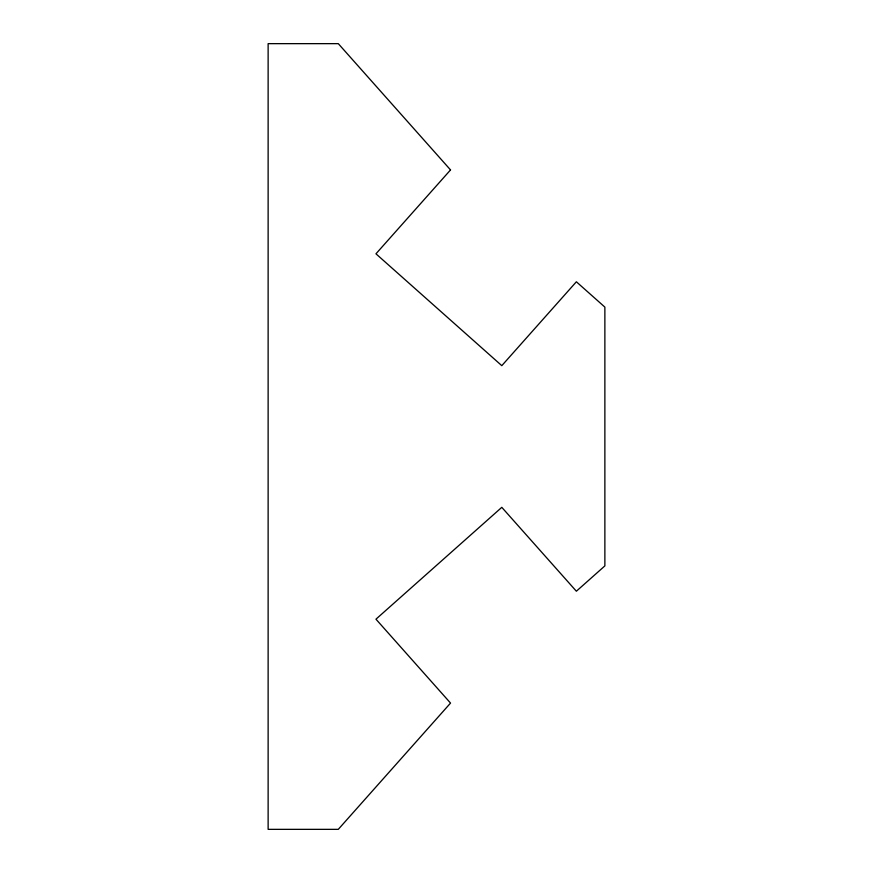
<?xml version="1.0" encoding="UTF-8"?>
<svg xmlns="http://www.w3.org/2000/svg" width="873" height="873" viewBox="0 0 873 873"><rect width="100%" height="100%" fill="white"/><g stroke="black" fill="none" stroke-linecap="round" stroke-linejoin="round"><path stroke-width="1.31" d="M450.533 169.919L375.957 253.814L501.8 365.667L576.366 281.783L604.869 307.11L604.869 565.89L576.366 591.217L501.8 507.333L375.957 619.186L450.533 703.081L338.288 829.35L268.131 829.35L268.131 43.65L338.288 43.65L450.533 169.919"/></g></svg>
